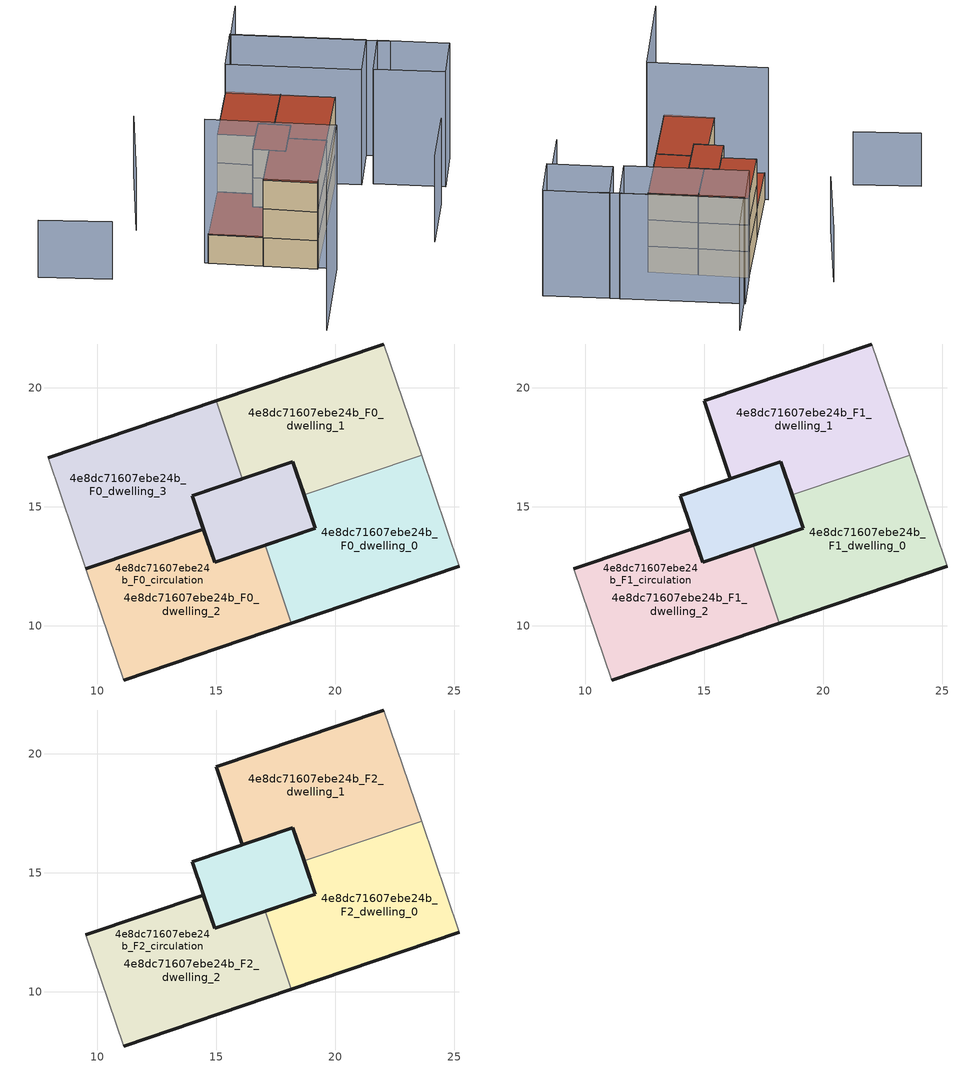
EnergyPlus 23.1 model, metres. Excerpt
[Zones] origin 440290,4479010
4e8dc71607ebe24b_F0_dwelling_0
 floor ground (EU_floor_Construction): 23.62,17.17 25.2,12.51 18.16,10.11 17.05,13.38 19.16,14.1 18.69,15.5 z0
 wall outside (EU_wall_Construction): 18.69,15.5 19.16,14.1 17.05,13.38 / 18.16,10.11 25.2,12.51 z0:3
 wall adiabatic (EU_wall_Construction): 25.2,12.51 23.62,17.17 z0:3
 wall to 4e8dc71607ebe24b_F0_dwelling_1 (EU_wall_Construction): 23.62,17.17 18.69,15.5 z0:3
 wall to 4e8dc71607ebe24b_F0_dwelling_2 (EU_wall_Construction): 17.05,13.38 18.16,10.11 z0:3
4e8dc71607ebe24b_F0_dwelling_1
 floor ground (EU_floor_Construction): 18.21,16.9 19.16,14.1 14.93,12.66 13.98,15.46 16.1,16.18 z0; 22.04,21.83 23.62,17.17 18.69,15.5 18.21,16.9 16.1,16.18 14.99,19.44 z0
 wall outside (EU_wall_Construction): 22.04,21.83 14.99,19.44 / 16.1,16.18 18.21,16.9 18.69,15.5 z0:3
 wall adiabatic (EU_wall_Construction): 23.62,17.17 22.04,21.83 z0:3
 wall to 4e8dc71607ebe24b_F0_dwelling_3 (EU_wall_Construction): 14.99,19.44 16.1,16.18 z0:3
4e8dc71607ebe24b_F0_dwelling_2
 floor ground (EU_floor_Construction): 17.05,13.38 18.16,10.11 11.11,7.72 9.52,12.39 14.46,14.06 14.93,12.66 z0; 18.21,16.9 19.16,14.1 14.93,12.66 14.46,14.06 13.98,15.46 z0
 wall outside (EU_wall_Construction): 11.11,7.72 18.16,10.11 / 17.05,13.38 14.93,12.66 14.46,14.06 9.52,12.39 z0:3
 wall adiabatic (EU_wall_Construction): 9.52,12.39 11.11,7.72 z0:3
4e8dc71607ebe24b_F0_dwelling_3
 floor ground (EU_floor_Construction): 14.99,19.44 16.1,16.18 13.98,15.46 14.46,14.06 9.52,12.39 7.94,17.05 z0; 18.21,16.9 19.16,14.1 14.93,12.66 14.46,14.06 13.98,15.46 16.1,16.18 z0
 wall outside (EU_wall_Construction): 14.99,19.44 7.94,17.05 / 9.52,12.39 14.46,14.06 13.98,15.46 16.1,16.18 z0:3
 wall adiabatic (EU_wall_Construction): 7.94,17.05 9.52,12.39 z0:3
 roof outside (EU_roof_Construction): 19.16,14.1 18.21,16.9 16.1,16.18 13.98,15.46 14.46,14.06 14.93,12.66 z3; 14.46,14.06 13.98,15.46 16.1,16.18 14.99,19.44 7.94,17.05 9.52,12.39 z3
4e8dc71607ebe24b_F0_circulation
 floor ground (EU_floor_Construction): 18.21,16.9 18.69,15.5 19.16,14.1 17.05,13.38 14.93,12.66 14.46,14.06 13.98,15.46 16.1,16.18 z0; 22.04,21.83 23.62,17.17 18.69,15.5 18.21,16.9 16.1,16.18 14.99,19.44 z0; 14.99,19.44 16.1,16.18 13.98,15.46 14.46,14.06 9.52,12.39 7.94,17.05 z0; 17.05,13.38 18.16,10.11 11.11,7.72 9.52,12.39 14.46,14.06 14.93,12.66 z0
 wall outside (EU_wall_Construction): 13.98,15.46 14.93,12.66 19.16,14.1 18.21,16.9 13.98,15.46 z0:3
 roof outside (EU_floor_Construction): 14.46,14.06 13.98,15.46 16.1,16.18 14.99,19.44 7.94,17.05 9.52,12.39 z3
4e8dc71607ebe24b_F1_dwelling_0
 floor to 4e8dc71607ebe24b_F0_dwelling_0 (EU_floor_Construction): 23.62,17.17 25.2,12.51 18.16,10.11 17.05,13.38 19.16,14.1 18.69,15.5 z3
 wall outside (EU_wall_Construction): 18.69,15.5 19.16,14.1 17.05,13.38 / 18.16,10.11 25.2,12.51 z3:6
 wall adiabatic (EU_wall_Construction): 25.2,12.51 23.62,17.17 z3:6
 wall to 4e8dc71607ebe24b_F1_dwelling_1 (EU_wall_Construction): 23.62,17.17 18.69,15.5 z3:6
 wall to 4e8dc71607ebe24b_F1_dwelling_2 (EU_wall_Construction): 17.05,13.38 18.16,10.11 z3:6
4e8dc71607ebe24b_F1_dwelling_1
 floor outside (EU_floor_Construction): 22.04,21.83 23.62,17.17 18.69,15.5 18.21,16.9 16.1,16.18 14.99,19.44 z3
 floor to 4e8dc71607ebe24b_F0_dwelling_1 (EU_floor_Construction): 18.21,16.9 18.69,15.5 19.16,14.1 14.93,12.66 13.98,15.46 16.1,16.18 z3
 wall outside (EU_wall_Construction): 22.04,21.83 14.99,19.44 16.1,16.18 18.21,16.9 18.69,15.5 z3:6
 wall adiabatic (EU_wall_Construction): 23.62,17.17 22.04,21.83 z3:6
4e8dc71607ebe24b_F1_dwelling_2
 floor to 4e8dc71607ebe24b_F0_dwelling_2 (EU_floor_Construction): 17.05,13.38 18.16,10.11 11.11,7.72 9.52,12.39 14.46,14.06 14.93,12.66 z3; 18.21,16.9 19.16,14.1 14.93,12.66 14.46,14.06 13.98,15.46 z3
 wall outside (EU_wall_Construction): 11.11,7.72 18.16,10.11 / 17.05,13.38 14.93,12.66 14.46,14.06 9.52,12.39 z3:6
 wall adiabatic (EU_wall_Construction): 9.52,12.39 11.11,7.72 z3:6
4e8dc71607ebe24b_F1_circulation
 floor outside (EU_floor_Construction): 17.05,13.38 18.16,10.11 11.11,7.72 9.52,12.39 14.46,14.06 14.93,12.66 z3
 floor to 4e8dc71607ebe24b_F0_circulation (EU_floor_Construction): 18.21,16.9 18.69,15.5 19.16,14.1 17.05,13.38 14.93,12.66 14.46,14.06 13.98,15.46 16.1,16.18 z3; 22.04,21.83 23.62,17.17 18.69,15.5 18.21,16.9 16.1,16.18 14.99,19.44 z3
 wall outside (EU_wall_Construction): 13.98,15.46 14.93,12.66 19.16,14.1 18.21,16.9 13.98,15.46 z3:6
4e8dc71607ebe24b_F2_dwelling_0
 floor to 4e8dc71607ebe24b_F1_dwelling_0 (EU_floor_Construction): 23.62,17.17 25.2,12.51 18.16,10.11 17.05,13.38 19.16,14.1 18.69,15.5 z6
 wall outside (EU_wall_Construction): 18.69,15.5 19.16,14.1 17.05,13.38 / 18.16,10.11 25.2,12.51 z6:9
 wall adiabatic (EU_wall_Construction): 25.2,12.51 23.62,17.17 z6:9
 wall to 4e8dc71607ebe24b_F2_dwelling_1 (EU_wall_Construction): 23.62,17.17 18.69,15.5 z6:9
 wall to 4e8dc71607ebe24b_F2_dwelling_2 (EU_wall_Construction): 17.05,13.38 18.16,10.11 z6:9
 roof outside (EU_roof_Construction): 25.2,12.51 23.62,17.17 18.69,15.5 19.16,14.1 17.05,13.38 18.16,10.11 z9
4e8dc71607ebe24b_F2_dwelling_1
 floor outside (EU_floor_Construction): 22.04,21.83 23.62,17.17 18.69,15.5 18.21,16.9 16.1,16.18 14.99,19.44 z6
 floor to 4e8dc71607ebe24b_F1_dwelling_1 (EU_floor_Construction): 18.21,16.9 18.69,15.5 19.16,14.1 14.93,12.66 13.98,15.46 16.1,16.18 z6
 wall outside (EU_wall_Construction): 22.04,21.83 14.99,19.44 16.1,16.18 18.21,16.9 18.69,15.5 z6:9
 wall adiabatic (EU_wall_Construction): 23.62,17.17 22.04,21.83 z6:9
 roof outside (EU_roof_Construction): 23.62,17.17 22.04,21.83 14.99,19.44 16.1,16.18 18.21,16.9 18.69,15.5 z9; 19.16,14.1 18.21,16.9 16.1,16.18 13.98,15.46 14.93,12.66 z9
4e8dc71607ebe24b_F2_dwelling_2
 floor to 4e8dc71607ebe24b_F1_dwelling_2 (EU_floor_Construction): 17.05,13.38 18.16,10.11 11.11,7.72 9.52,12.39 14.46,14.06 14.93,12.66 z6; 18.21,16.9 19.16,14.1 14.93,12.66 14.46,14.06 13.98,15.46 z6
 wall outside (EU_wall_Construction): 11.11,7.72 18.16,10.11 / 17.05,13.38 14.93,12.66 14.46,14.06 9.52,12.39 z6:9
 wall adiabatic (EU_wall_Construction): 9.52,12.39 11.11,7.72 z6:9
 roof outside (EU_roof_Construction): 19.16,14.1 18.21,16.9 13.98,15.46 14.46,14.06 14.93,12.66 z9; 18.16,10.11 17.05,13.38 14.93,12.66 14.46,14.06 9.52,12.39 11.11,7.72 z9
4e8dc71607ebe24b_F2_circulation
 floor outside (EU_floor_Construction): 17.05,13.38 18.16,10.11 11.11,7.72 9.52,12.39 14.46,14.06 14.93,12.66 z6
 floor to 4e8dc71607ebe24b_F1_circulation (EU_floor_Construction): 18.21,16.9 18.69,15.5 19.16,14.1 17.05,13.38 14.93,12.66 14.46,14.06 13.98,15.46 16.1,16.18 z6; 22.04,21.83 23.62,17.17 18.69,15.5 18.21,16.9 16.1,16.18 14.99,19.44 z6
 wall outside (EU_wall_Construction): 13.98,15.46 14.93,12.66 19.16,14.1 18.21,16.9 13.98,15.46 z6:9
 roof outside (EU_roof_Construction): 23.62,17.17 22.04,21.83 14.99,19.44 16.1,16.18 18.21,16.9 18.69,15.5 z9; 19.16,14.1 18.69,15.5 18.21,16.9 16.1,16.18 13.98,15.46 14.46,14.06 14.93,12.66 17.05,13.38 z9; 18.16,10.11 17.05,13.38 14.93,12.66 14.46,14.06 9.52,12.39 11.11,7.72 z9
shading: 19.84,0.23 25.92,2.4 z0:9; 31.54,10.03 26.61,23.44 / 26.61,23.44 31.23,25.14 / 31.19,11.17 33.47,5.07 / 33.47,5.07 28.81,3.33 / 28.81,3.33 26.53,9.42 / 26.53,9.42 31.19,11.17 / 26.57,23.56 30.83,12.09 / 30.83,12.09 25.99,10.29 / 25.99,10.29 21.73,21.76 / 21.73,21.76 26.57,23.56 z0:12; 7.92,17.38 11.96,6.24 / 11.96,6.24 1.98,2.62 z0:15; -0.63,29.83 1.88,23.7 / 19.19,29.61 10.43,25.28 z0:6
[Building]
EU S2 Campaign: North Axis=0; Terrain=City; Solar Distribution=FullExterior
[Site:Location]
Madrid: Latitude=40.5; Longitude=-3.5; Time Zone=1; Elevation=609
[SizingPeriod:WeatherFileDays]
AnnualSizingPeriod: Begin Month=1; Begin Day of Month=1; End Month=12; End Day of Month=31; Day of Week for Start Day=Monday; Use Weather File Daylight Saving Period=No; Use Weather File Rain and Snow Indicators=No
[MATERIAL]
EU_InternalMass_Material: Roughness=MediumRough; Thickness=0.1; Conductivity=1; Density=1800; Specific Heat=900; Thermal Absorptance=0.9; Solar Absorptance=0.7; Visible Absorptance=0.7
[MATERIAL:NOMASS] Roughness=MediumRough; Thermal Absorptance=0.9; Solar Absorptance=0.7; Visible Absorptance=0.7
Name | Thermal Resistance
EU_wall_NoMass | 0.609216
EU_roof_NoMass | 0.513268
EU_floor_NoMass | 0.568163
[CONSTRUCTION]
EU_wall_Construction: EU_wall_NoMass
EU_roof_Construction: EU_roof_NoMass
EU_floor_Construction: EU_floor_NoMass
EU_InternalMass_Construction: EU_InternalMass_Material
[ZONE] Type=1; Multiplier=1; Ceiling Height=autocalculate; Floor Area=autocalculate; Part of Total Floor Area=Yes
Name | Volume
4e8dc71607ebe24b_F0_dwelling_0; 4e8dc71607ebe24b_F1_dwelling_0; 4e8dc71607ebe24b_F2_dwelling_0 | 100.072
4e8dc71607ebe24b_F0_dwelling_1; 4e8dc71607ebe24b_F1_dwelling_1; 4e8dc71607ebe24b_F2_dwelling_1; 4e8dc71607ebe24b_F0_dwelling_3 | 139.662
4e8dc71607ebe24b_F0_dwelling_2; 4e8dc71607ebe24b_F1_dwelling_2; 4e8dc71607ebe24b_F2_dwelling_2 | 139.661
4e8dc71607ebe24b_F0_circulation | 339.806
4e8dc71607ebe24b_F1_circulation; 4e8dc71607ebe24b_F2_circulation | 239.734
[INTERNALMASS] Construction=EU_InternalMass_Construction
Name | Zone or ZoneList | Surface Area
4e8dc71607ebe24b_F0_dwelling_0_EU_InternalMass | 4e8dc71607ebe24b_F0_dwelling_0 | 33.3574
4e8dc71607ebe24b_F0_dwelling_1_EU_InternalMass | 4e8dc71607ebe24b_F0_dwelling_1 | 33.3574
4e8dc71607ebe24b_F0_dwelling_2_EU_InternalMass | 4e8dc71607ebe24b_F0_dwelling_2 | 33.3574
4e8dc71607ebe24b_F0_dwelling_3_EU_InternalMass | 4e8dc71607ebe24b_F0_dwelling_3 | 33.3574
4e8dc71607ebe24b_F1_dwelling_0_EU_InternalMass | 4e8dc71607ebe24b_F1_dwelling_0 | 66.7149
4e8dc71607ebe24b_F1_dwelling_1_EU_InternalMass | 4e8dc71607ebe24b_F1_dwelling_1 | 33.3574
4e8dc71607ebe24b_F1_dwelling_2_EU_InternalMass | 4e8dc71607ebe24b_F1_dwelling_2 | 33.3574
4e8dc71607ebe24b_F2_dwelling_0_EU_InternalMass | 4e8dc71607ebe24b_F2_dwelling_0 | 66.7149
4e8dc71607ebe24b_F2_dwelling_1_EU_InternalMass | 4e8dc71607ebe24b_F2_dwelling_1 | 33.3574
4e8dc71607ebe24b_F2_dwelling_2_EU_InternalMass | 4e8dc71607ebe24b_F2_dwelling_2 | 33.3574
[OTHEREQUIPMENT] Fuel Type=Electricity; Design Level Calculation Method=Watts/Area; Power per Zone Floor Area=1; Fraction Latent=0; Fraction Radiant=0; Fraction Lost=0; Carbon Dioxide Generation Rate=0; EndUse Subcategory=EU_Step8_InternalGains
Name | Zone or ZoneList or Space or SpaceList | Schedule
EU_Step8_InternalGain_4e8dc71607ebe24b_F0_dwelling_0_f000 | 4e8dc71607ebe24b_F0_dwelling_0 | EU_Step8_GainSchedule_4e8dc71607ebe24b_F0_dwelling_0_f000
EU_Step8_InternalGain_4e8dc71607ebe24b_F0_dwelling_1_f000 | 4e8dc71607ebe24b_F0_dwelling_1 | EU_Step8_GainSchedule_4e8dc71607ebe24b_F0_dwelling_1_f000
EU_Step8_InternalGain_4e8dc71607ebe24b_F0_dwelling_2_f000 | 4e8dc71607ebe24b_F0_dwelling_2 | EU_Step8_GainSchedule_4e8dc71607ebe24b_F0_dwelling_2_f000
EU_Step8_InternalGain_4e8dc71607ebe24b_F0_dwelling_3_f000 | 4e8dc71607ebe24b_F0_dwelling_3 | EU_Step8_GainSchedule_4e8dc71607ebe24b_F0_dwelling_3_f000
EU_Step8_InternalGain_4e8dc71607ebe24b_F1_dwelling_0_f000 | 4e8dc71607ebe24b_F1_dwelling_0 | EU_Step8_GainSchedule_4e8dc71607ebe24b_F1_dwelling_0_f000
EU_Step8_InternalGain_4e8dc71607ebe24b_F1_dwelling_1_f000 | 4e8dc71607ebe24b_F1_dwelling_1 | EU_Step8_GainSchedule_4e8dc71607ebe24b_F1_dwelling_1_f000
EU_Step8_InternalGain_4e8dc71607ebe24b_F1_dwelling_2_f000 | 4e8dc71607ebe24b_F1_dwelling_2 | EU_Step8_GainSchedule_4e8dc71607ebe24b_F1_dwelling_2_f000
EU_Step8_InternalGain_4e8dc71607ebe24b_F2_dwelling_0_f000 | 4e8dc71607ebe24b_F2_dwelling_0 | EU_Step8_GainSchedule_4e8dc71607ebe24b_F2_dwelling_0_f000
EU_Step8_InternalGain_4e8dc71607ebe24b_F2_dwelling_1_f000 | 4e8dc71607ebe24b_F2_dwelling_1 | EU_Step8_GainSchedule_4e8dc71607ebe24b_F2_dwelling_1_f000
EU_Step8_InternalGain_4e8dc71607ebe24b_F2_dwelling_2_f000 | 4e8dc71607ebe24b_F2_dwelling_2 | EU_Step8_GainSchedule_4e8dc71607ebe24b_F2_dwelling_2_f000
[ZONEINFILTRATION:DESIGNFLOWRATE] Schedule=EU_AlwaysOn; Design Flow Rate Calculation Method=Flow/Area; Flow Rate per Floor Area=0.0005; Constant Term Coefficient=1; Temperature Term Coefficient=0; Velocity Term Coefficient=0; Velocity Squared Term Coefficient=0
Name | Zone or ZoneList or Space or SpaceList
EU_Circulation_Infiltration_4e8dc71607ebe24b_F0_circulation | 4e8dc71607ebe24b_F0_circulation
EU_Circulation_Infiltration_4e8dc71607ebe24b_F1_circulation | 4e8dc71607ebe24b_F1_circulation
EU_Circulation_Infiltration_4e8dc71607ebe24b_F2_circulation | 4e8dc71607ebe24b_F2_circulation
[ZONEVENTILATION:DESIGNFLOWRATE] Schedule=EU_AlwaysOn; Design Flow Rate Calculation Method=AirChanges/Hour; Air Changes per Hour=0.752966; Ventilation Type=Natural; Fan Pressure Rise=0; Fan Total Efficiency=1; Constant Term Coefficient=1; Temperature Term Coefficient=0; Velocity Term Coefficient=0; Velocity Squared Term Coefficient=0; Minimum Indoor Temperature=-100; Maximum Indoor Temperature=100; Delta Temperature=-100; Minimum Outdoor Temperature=-100; Maximum Outdoor Temperature=100; Maximum Wind Speed=40
Name | Zone or ZoneList or Space or SpaceList
EU_ConstantAir_4e8dc71607ebe24b_F0_dwelling_0 | 4e8dc71607ebe24b_F0_dwelling_0
EU_ConstantAir_4e8dc71607ebe24b_F0_dwelling_1 | 4e8dc71607ebe24b_F0_dwelling_1
EU_ConstantAir_4e8dc71607ebe24b_F0_dwelling_2 | 4e8dc71607ebe24b_F0_dwelling_2
EU_ConstantAir_4e8dc71607ebe24b_F0_dwelling_3 | 4e8dc71607ebe24b_F0_dwelling_3
EU_ConstantAir_4e8dc71607ebe24b_F1_dwelling_0 | 4e8dc71607ebe24b_F1_dwelling_0
EU_ConstantAir_4e8dc71607ebe24b_F1_dwelling_1 | 4e8dc71607ebe24b_F1_dwelling_1
EU_ConstantAir_4e8dc71607ebe24b_F1_dwelling_2 | 4e8dc71607ebe24b_F1_dwelling_2
EU_ConstantAir_4e8dc71607ebe24b_F2_dwelling_0 | 4e8dc71607ebe24b_F2_dwelling_0
EU_ConstantAir_4e8dc71607ebe24b_F2_dwelling_1 | 4e8dc71607ebe24b_F2_dwelling_1
EU_ConstantAir_4e8dc71607ebe24b_F2_dwelling_2 | 4e8dc71607ebe24b_F2_dwelling_2
[HVACTEMPLATE:THERMOSTAT] Constant Heating Setpoint=20; Constant Cooling Setpoint=50
EU_HeatOnly_4e8dc71607ebe24b_F0_dwelling_0; EU_HeatOnly_4e8dc71607ebe24b_F0_dwelling_1; EU_HeatOnly_4e8dc71607ebe24b_F0_dwelling_2; EU_HeatOnly_4e8dc71607ebe24b_F0_dwelling_3; EU_HeatOnly_4e8dc71607ebe24b_F1_dwelling_0; EU_HeatOnly_4e8dc71607ebe24b_F1_dwelling_1; EU_HeatOnly_4e8dc71607ebe24b_F1_dwelling_2; EU_HeatOnly_4e8dc71607ebe24b_F2_dwelling_0; EU_HeatOnly_4e8dc71607ebe24b_F2_dwelling_1; EU_HeatOnly_4e8dc71607ebe24b_F2_dwelling_2
[HVACTEMPLATE:ZONE:IDEALLOADSAIRSYSTEM] System Availability Schedule=EU_AlwaysOn; Maximum Heating Supply Air Temperature=50; Minimum Cooling Supply Air Temperature=13; Maximum Heating Supply Air Humidity Ratio=0.0156; Minimum Cooling Supply Air Humidity Ratio=0.0077; Heating Limit=NoLimit; Cooling Limit=NoLimit; Heating Availability Schedule=EU_AlwaysOn; Cooling Availability Schedule=EU_CoolingOff; Dehumidification Control Type=ConstantSensibleHeatRatio; Cooling Sensible Heat Ratio=0.7; Dehumidification Setpoint=60; Humidification Control Type=None; Humidification Setpoint=30; Outdoor Air Method=None; Outdoor Air Flow Rate per Person=0.00944; Outdoor Air Flow Rate per Zone Floor Area=0; Outdoor Air Flow Rate per Zone=0; Demand Controlled Ventilation Type=None; Outdoor Air Economizer Type=NoEconomizer; Heat Recovery Type=None; Sensible Heat Recovery Effectiveness=0.7; Latent Heat Recovery Effectiveness=0.65
Name | Template Thermostat
4e8dc71607ebe24b_F0_dwelling_0 | EU_HeatOnly_4e8dc71607ebe24b_F0_dwelling_0
4e8dc71607ebe24b_F0_dwelling_1 | EU_HeatOnly_4e8dc71607ebe24b_F0_dwelling_1
4e8dc71607ebe24b_F0_dwelling_2 | EU_HeatOnly_4e8dc71607ebe24b_F0_dwelling_2
4e8dc71607ebe24b_F0_dwelling_3 | EU_HeatOnly_4e8dc71607ebe24b_F0_dwelling_3
4e8dc71607ebe24b_F1_dwelling_0 | EU_HeatOnly_4e8dc71607ebe24b_F1_dwelling_0
4e8dc71607ebe24b_F1_dwelling_1 | EU_HeatOnly_4e8dc71607ebe24b_F1_dwelling_1
4e8dc71607ebe24b_F1_dwelling_2 | EU_HeatOnly_4e8dc71607ebe24b_F1_dwelling_2
4e8dc71607ebe24b_F2_dwelling_0 | EU_HeatOnly_4e8dc71607ebe24b_F2_dwelling_0
4e8dc71607ebe24b_F2_dwelling_1 | EU_HeatOnly_4e8dc71607ebe24b_F2_dwelling_1
4e8dc71607ebe24b_F2_dwelling_2 | EU_HeatOnly_4e8dc71607ebe24b_F2_dwelling_2
[SIZING:ZONE] Zone Cooling Design Supply Air Temperature Input Method=SupplyAirTemperature; Zone Cooling Design Supply Air Temperature=13; Zone Heating Design Supply Air Temperature Input Method=SupplyAirTemperature; Zone Heating Design Supply Air Temperature=50; Zone Cooling Design Supply Air Humidity Ratio=0.008; Zone Heating Design Supply Air Humidity Ratio=0.008; Cooling Design Air Flow Method=DesignDay; Cooling Design Air Flow Rate=0; Cooling Minimum Air Flow per Zone Floor Area=0.000762; Cooling Minimum Air Flow=0; Cooling Minimum Air Flow Fraction=0.2; Heating Design Air Flow Method=DesignDay; Heating Design Air Flow Rate=0; Heating Maximum Air Flow per Zone Floor Area=0.002032; Heating Maximum Air Flow=0.141576; Heating Maximum Air Flow Fraction=0.3; Account for Dedicated Outdoor Air System=No; Dedicated Outdoor Air System Control Strategy=NeutralSupplyAir; Dedicated Outdoor Air Low Setpoint Temperature for Design=autosize; Dedicated Outdoor Air High Setpoint Temperature for Design=autosize; Zone Load Sizing Method=Sensible Load Only No Latent Load; Zone Latent Cooling Design Supply Air Humidity Ratio Input Method=HumidityRatioDifference; Zone Cooling Design Supply Air Humidity Ratio Difference=0.005; Zone Latent Heating Design Supply Air Humidity Ratio Input Method=HumidityRatioDifference; Zone Humidification Design Supply Air Humidity Ratio Difference=0.005
4e8dc71607ebe24b_F0_dwelling_0; 4e8dc71607ebe24b_F0_dwelling_1; 4e8dc71607ebe24b_F0_dwelling_2; 4e8dc71607ebe24b_F0_dwelling_3; 4e8dc71607ebe24b_F1_dwelling_0; 4e8dc71607ebe24b_F1_dwelling_1; 4e8dc71607ebe24b_F1_dwelling_2; 4e8dc71607ebe24b_F2_dwelling_0; 4e8dc71607ebe24b_F2_dwelling_1; 4e8dc71607ebe24b_F2_dwelling_2
[SCHEDULE:CONSTANT]
Name | Hourly Value
EU_AlwaysOn | 1
EU_CoolingOff | 0
[SCHEDULE:FILE] Column Number=1; Rows to Skip at Top=0; Number of Hours of Data=8760; Column Separator=Comma; Interpolate to Timestep=No; Minutes per Item=60; Adjust Schedule for Daylight Savings=Yes
Name | File
EU_Step8_GainSchedule_4e8dc71607ebe24b_F0_dwelling_0_f000 | ../../schedules/4e8dc71607ebe24b/4e8dc71607ebe24b_F0_dwelling_0_f000_gain.csv
EU_Step8_GainSchedule_4e8dc71607ebe24b_F0_dwelling_1_f000 | ../../schedules/4e8dc71607ebe24b/4e8dc71607ebe24b_F0_dwelling_1_f000_gain.csv
EU_Step8_GainSchedule_4e8dc71607ebe24b_F0_dwelling_2_f000 | ../../schedules/4e8dc71607ebe24b/4e8dc71607ebe24b_F0_dwelling_2_f000_gain.csv
EU_Step8_GainSchedule_4e8dc71607ebe24b_F0_dwelling_3_f000 | ../../schedules/4e8dc71607ebe24b/4e8dc71607ebe24b_F0_dwelling_3_f000_gain.csv
EU_Step8_GainSchedule_4e8dc71607ebe24b_F1_dwelling_0_f000 | ../../schedules/4e8dc71607ebe24b/4e8dc71607ebe24b_F1_dwelling_0_f000_gain.csv
EU_Step8_GainSchedule_4e8dc71607ebe24b_F1_dwelling_1_f000 | ../../schedules/4e8dc71607ebe24b/4e8dc71607ebe24b_F1_dwelling_1_f000_gain.csv
EU_Step8_GainSchedule_4e8dc71607ebe24b_F1_dwelling_2_f000 | ../../schedules/4e8dc71607ebe24b/4e8dc71607ebe24b_F1_dwelling_2_f000_gain.csv
EU_Step8_GainSchedule_4e8dc71607ebe24b_F2_dwelling_0_f000 | ../../schedules/4e8dc71607ebe24b/4e8dc71607ebe24b_F2_dwelling_0_f000_gain.csv
EU_Step8_GainSchedule_4e8dc71607ebe24b_F2_dwelling_1_f000 | ../../schedules/4e8dc71607ebe24b/4e8dc71607ebe24b_F2_dwelling_1_f000_gain.csv
EU_Step8_GainSchedule_4e8dc71607ebe24b_F2_dwelling_2_f000 | ../../schedules/4e8dc71607ebe24b/4e8dc71607ebe24b_F2_dwelling_2_f000_gain.csv
